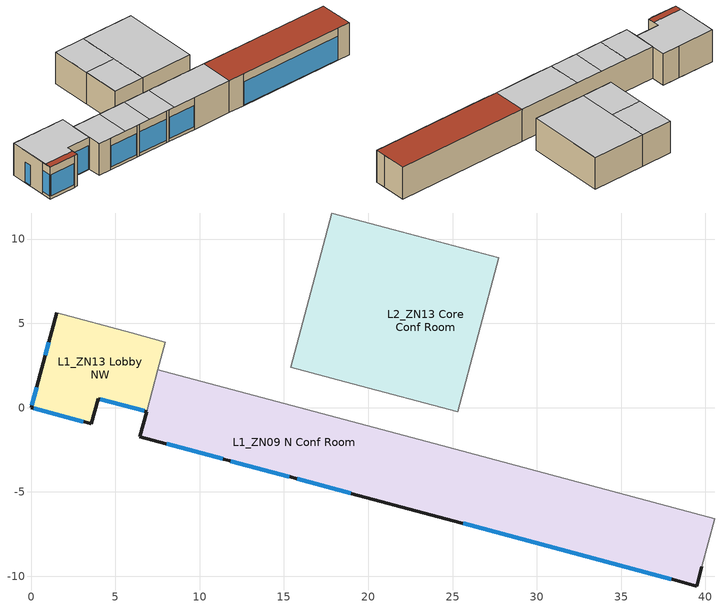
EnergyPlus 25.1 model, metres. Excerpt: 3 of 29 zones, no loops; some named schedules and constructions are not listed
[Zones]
L1_ZN09 N Conf Room
 floor ground (RCA_Conference Room 1_1_0 SlabOnOrBelowGradeF073): 7.52,2.25 24.74,-2.36 23.67,-6.34 6.45,-1.73 z0
 floor ground (RCA_Conference Room 5_1_413 SlabOnOrBelowGradeF073): 24.74,-2.36 40.56,-6.6 39.5,-10.58 23.67,-6.34 z0
 wall outside (MetalFrameWallU055): 6.85,-0.23 6.45,-1.73 7.99,-2.14 11.41,-3.06 11.79,-3.16 15.36,-4.11 15.74,-4.22 19.01,-5.09 23.67,-6.34 25.58,-6.85 38.03,-10.19 39.5,-10.58 39.8,-9.45 z0:3.99
 wall to L1_ZN13 Lobby NW (MetalFrameWallInterior): 7.52,2.25 6.85,-0.23 z0:3.99
 wall to L1_ZN08 NE Corridor (MetalFrameWallInterior): 24.74,-2.36 7.52,2.25 / 39.8,-9.45 40.56,-6.6 z0:3.99
 wall to L1_ZN05_Core Corridor (MetalFrameWallInterior): 40.56,-6.6 24.74,-2.36 z0:3.99
 window (Base_AllCZ_FixedWindowU34): 8.04,-2.15 11.36,-3.04 / 15.79,-4.23 18.96,-5.08 / 11.84,-3.17 15.31,-4.1 z0.36:3; 25.63,-6.87 37.98,-10.18 z0.05:3
 ceiling to L2_ZN07 North Conf (TypicalFloorInterior Reversed): 16.42,-4.4 17.48,-0.42 14.22,0.46 13.15,-3.52 z3.99; 23.67,-6.34 24.74,-2.36 17.48,-0.42 16.42,-4.4 z3.99; 9.9,-2.65 10.96,1.33 7.52,2.25 6.45,-1.73 z3.99; 13.15,-3.52 14.22,0.46 10.96,1.33 9.9,-2.65 z3.99
 roof outside (FlatNonresWoodFramingAndOtherRoofU028): 39.5,-10.58 40.56,-6.6 24.74,-2.36 23.67,-6.34 z3.99
L1_ZN13 Lobby NW
 floor ground (RCA_Lobby 1_1_328 SlabOnOrBelowGradeF073): 1.51,5.62 7.96,3.89 6.85,-0.23 3.97,0.54 3.57,-0.96 0,0 z0
 wall outside (MetalFrameWallU055): 1.51,5.62 0.33,1.25 0,0 3.15,-0.84 3.57,-0.96 3.97,0.54 6.85,-0.23 z0:3.99
 wall to L1_ZN08 NE Corridor (MetalFrameWallInterior): 7.52,2.25 7.96,3.89 z0:3.99
 wall to L1_ZN03_South Open Office (MetalFrameWallInterior): 5.92,4.44 1.51,5.62 z0:3.99
 wall to L1_ZN02 Core_Open Office (MetalFrameWallInterior): 7.96,3.89 5.92,4.44 z0:3.99
 window (Base_AllCZ_FixedWindowU34): 0.15,-0.04 3.1,-0.83 / 0.32,1.2 0.04,0.15 z0.36:3; 1.04,3.89 0.83,3.11 z0.05:2.57; 4.11,0.5 6.71,-0.2 z0.05:3
 ceiling to L2_ZN06 Corner Conf (TypicalFloorInterior Reversed): 6.85,-0.23 7.96,3.89 1.51,5.62 0.21,0.77 3.77,-0.19 3.97,0.54 z3.99
 roof outside (FlatNonresWoodFramingAndOtherRoofU028): 3.57,-0.96 3.77,-0.19 0.21,0.77 0,0 z3.99
L2_ZN13 Core Conf Room
 floor ground (RCA_Conference Room 6_1_456 SlabOnOrBelowGradeF073): 21.5,10.57 27.75,8.89 25.3,-0.26 19.05,1.42 z0
 floor ground (RCA_Conference Room 6_1_462 SlabOnOrBelowGradeF073): 16.59,6.85 20.24,5.87 19.05,1.42 15.39,2.4 z0
 floor ground (RCA_Store 7_1_467 SlabOnOrBelowGradeF073): 17.85,11.55 21.5,10.57 20.24,5.87 16.59,6.85 z0
 wall to L1_ZN08 NE Corridor (MetalFrameWallInterior): 27.75,8.89 21.5,10.57 17.85,11.55 16.59,6.85 15.39,2.4 19.05,1.42 25.3,-0.26 z0:3.99
 wall to L1_ZN14_Core Open Office (MetalFrameWallInterior): 25.3,-0.26 27.75,8.89 z0:3.99
 ceiling to L2_ZN01_Core Conf Room (TypicalFloorInterior Reversed): 25.3,-0.26 27.75,8.89 21.5,10.57 19.05,1.42 z3.99; 19.05,1.42 20.24,5.87 16.59,6.85 15.39,2.4 z3.99; 20.24,5.87 21.5,10.57 17.85,11.55 16.59,6.85 z3.99
[Schedule:Week:Daily]
RCA_Open Office 2 Space People Activity Level Week Rule - Jan1-Dec31: RCA_Open Office 2 Space People Activity Level Default Day, RCA_Open Office 2 Space People Activity Level Default Day, RCA_Open Office 2 Space People Activity Level Default Day, RCA_Open Office 2 Space People Activity Level Default Day, RCA_Open Office 2 Space People Activity Level Default Day, RCA_Open Office 2 Space People Activity Level Default Day, RCA_Open Office 2 Space People Activity Level Default Day, RCA_Open Office 2 Space People Activity Level Default Day, RCA_Open Office 2 Space People Activity Level Default Day, RCA_Open Office 2 Space People Activity Level Default Day, RCA_Open Office 2 Space People Activity Level Default Day, RCA_Open Office 2 Space People Activity Level Default Day
LabLightsWk: LabLightsSun, LabLightsWD, LabLightsWD, LabLightsWD, LabLightsWD, LabLightsWD, LabLightsSat, LabLightsSun, OnDay, OffDay, LabLightsSun, LabLightsSun
LabGasEquipWk: LabGasEquipSun, LabGasEquipWD, LabGasEquipWD, LabGasEquipWD, LabGasEquipWD, LabGasEquipWD, LabGasEquipSat, LabGasEquipSun, OnDay, OffDay, LabGasEquipSun, LabGasEquipSun
LabReceptacleWk: LabReceptacleSun, LabReceptacleWD, LabReceptacleWD, LabReceptacleWD, LabReceptacleWD, LabReceptacleWD, LabReceptacleSat, LabReceptacleSun, OnDay, OffDay, LabReceptacleSun, LabReceptacleSun
LabRefrigerationWk: LabRefrigerationSun, LabRefrigerationWD, LabRefrigerationWD, LabRefrigerationWD, LabRefrigerationWD, LabRefrigerationWD, LabRefrigerationSat, LabRefrigerationSun, LabRefrigerationWD, LabRefrigerationSun, LabRefrigerationSun, LabRefrigerationSun
RCA_Open Office 3 Space People Activity Level Week Rule - Jan1-Dec31: RCA_Open Office 3 Space People Activity Level Default Day, RCA_Open Office 3 Space People Activity Level Default Day, RCA_Open Office 3 Space People Activity Level Default Day, RCA_Open Office 3 Space People Activity Level Default Day, RCA_Open Office 3 Space People Activity Level Default Day, RCA_Open Office 3 Space People Activity Level Default Day, RCA_Open Office 3 Space People Activity Level Default Day, RCA_Open Office 3 Space People Activity Level Default Day, RCA_Open Office 3 Space People Activity Level Default Day, RCA_Open Office 3 Space People Activity Level Default Day, RCA_Open Office 3 Space People Activity Level Default Day, RCA_Open Office 3 Space People Activity Level Default Day
RCA_Open Office 1 Space People Activity Level Week Rule - Jan1-Dec31: RCA_Open Office 1 Space People Activity Level Default Day, RCA_Open Office 1 Space People Activity Level Default Day, RCA_Open Office 1 Space People Activity Level Default Day, RCA_Open Office 1 Space People Activity Level Default Day, RCA_Open Office 1 Space People Activity Level Default Day, RCA_Open Office 1 Space People Activity Level Default Day, RCA_Open Office 1 Space People Activity Level Default Day, RCA_Open Office 1 Space People Activity Level Default Day, RCA_Open Office 1 Space People Activity Level Default Day, RCA_Open Office 1 Space People Activity Level Default Day, RCA_Open Office 1 Space People Activity Level Default Day, RCA_Open Office 1 Space People Activity Level Default Day
RCA_Corridor 2 Space People Activity Level Week Rule - Jan1-Dec31: RCA_Corridor 2 Space People Activity Level Default Day, RCA_Corridor 2 Space People Activity Level Default Day, RCA_Corridor 2 Space People Activity Level Default Day, RCA_Corridor 2 Space People Activity Level Default Day, RCA_Corridor 2 Space People Activity Level Default Day, RCA_Corridor 2 Space People Activity Level Default Day, RCA_Corridor 2 Space People Activity Level Default Day, RCA_Corridor 2 Space People Activity Level Default Day, RCA_Corridor 2 Space People Activity Level Default Day, RCA_Corridor 2 Space People Activity Level Default Day, RCA_Corridor 2 Space People Activity Level Default Day, RCA_Corridor 2 Space People Activity Level Default Day
RCA_Store 4 Space People Activity Level Week Rule - Jan1-Dec31: RCA_Store 4 Space People Activity Level Default Day, RCA_Store 4 Space People Activity Level Default Day, RCA_Store 4 Space People Activity Level Default Day, RCA_Store 4 Space People Activity Level Default Day, RCA_Store 4 Space People Activity Level Default Day, RCA_Store 4 Space People Activity Level Default Day, RCA_Store 4 Space People Activity Level Default Day, RCA_Store 4 Space People Activity Level Default Day, RCA_Store 4 Space People Activity Level Default Day, RCA_Store 4 Space People Activity Level Default Day, RCA_Store 4 Space People Activity Level Default Day, RCA_Store 4 Space People Activity Level Default Day
RCA_Store 5 Space People Activity Level Week Rule - Jan1-Dec31: RCA_Store 5 Space People Activity Level Default Day, RCA_Store 5 Space People Activity Level Default Day, RCA_Store 5 Space People Activity Level Default Day, RCA_Store 5 Space People Activity Level Default Day, RCA_Store 5 Space People Activity Level Default Day, RCA_Store 5 Space People Activity Level Default Day, RCA_Store 5 Space People Activity Level Default Day, RCA_Store 5 Space People Activity Level Default Day, RCA_Store 5 Space People Activity Level Default Day, RCA_Store 5 Space People Activity Level Default Day, RCA_Store 5 Space People Activity Level Default Day, RCA_Store 5 Space People Activity Level Default Day
SchoolLightsWk: SchoolLightsSun, SchoolLightsWD, SchoolLightsWD, SchoolLightsWD, SchoolLightsWD, SchoolLightsWD, SchoolLightsSat, SchoolLightsSun, OnDay, OffDay, SchoolLightsSun, SchoolLightsSun
SchoolReceptacleWk: SchoolReceptacleSun, SchoolReceptacleWD, SchoolReceptacleWD, SchoolReceptacleWD, SchoolReceptacleWD, SchoolReceptacleWD, SchoolReceptacleSat, SchoolReceptacleSun, OnDay, OffDay, SchoolReceptacleSun, SchoolReceptacleSun
RCA_Corridor 3 Space People Activity Level Week Rule - Jan1-Dec31: RCA_Corridor 3 Space People Activity Level Default Day, RCA_Corridor 3 Space People Activity Level Default Day, RCA_Corridor 3 Space People Activity Level Default Day, RCA_Corridor 3 Space People Activity Level Default Day, RCA_Corridor 3 Space People Activity Level Default Day, RCA_Corridor 3 Space People Activity Level Default Day, RCA_Corridor 3 Space People Activity Level Default Day, RCA_Corridor 3 Space People Activity Level Default Day, RCA_Corridor 3 Space People Activity Level Default Day, RCA_Corridor 3 Space People Activity Level Default Day, RCA_Corridor 3 Space People Activity Level Default Day, RCA_Corridor 3 Space People Activity Level Default Day
B1_Changing 1 Space People Activity Level Week Rule - Jan1-Dec31: B1_Changing 1 Space People Activity Level Default Day, B1_Changing 1 Space People Activity Level Default Day, B1_Changing 1 Space People Activity Level Default Day, B1_Changing 1 Space People Activity Level Default Day, B1_Changing 1 Space People Activity Level Default Day, B1_Changing 1 Space People Activity Level Default Day, B1_Changing 1 Space People Activity Level Default Day, B1_Changing 1 Space People Activity Level Default Day, B1_Changing 1 Space People Activity Level Default Day, B1_Changing 1 Space People Activity Level Default Day, B1_Changing 1 Space People Activity Level Default Day, B1_Changing 1 Space People Activity Level Default Day
B1_Gym 1 Space People Activity Level Week Rule - Jan1-Dec31: B1_Gym 1 Space People Activity Level Default Day, B1_Gym 1 Space People Activity Level Default Day, B1_Gym 1 Space People Activity Level Default Day, B1_Gym 1 Space People Activity Level Default Day, B1_Gym 1 Space People Activity Level Default Day, B1_Gym 1 Space People Activity Level Default Day, B1_Gym 1 Space People Activity Level Default Day, B1_Gym 1 Space People Activity Level Default Day, B1_Gym 1 Space People Activity Level Default Day, B1_Gym 1 Space People Activity Level Default Day, B1_Gym 1 Space People Activity Level Default Day, B1_Gym 1 Space People Activity Level Default Day
RCA_Corridor 11 Space People Activity Level Week Rule - Jan1-Dec31: RCA_Corridor 11 Space People Activity Level Default Day, RCA_Corridor 11 Space People Activity Level Default Day, RCA_Corridor 11 Space People Activity Level Default Day, RCA_Corridor 11 Space People Activity Level Default Day, RCA_Corridor 11 Space People Activity Level Default Day, RCA_Corridor 11 Space People Activity Level Default Day, RCA_Corridor 11 Space People Activity Level Default Day, RCA_Corridor 11 Space People Activity Level Default Day, RCA_Corridor 11 Space People Activity Level Default Day, RCA_Corridor 11 Space People Activity Level Default Day, RCA_Corridor 11 Space People Activity Level Default Day, RCA_Corridor 11 Space People Activity Level Default Day
DataOccupancyWk: DataOccupancySun, DataOccupancyWD, DataOccupancyWD, DataOccupancyWD, DataOccupancyWD, DataOccupancyWD, DataOccupancySat, DataOccupancySun, OnDay, OffDay, DataOccupancySun, DataOccupancySun
RCA_IT Room 1 Space People Activity Level Week Rule - Jan1-Dec31: RCA_IT Room 1 Space People Activity Level Default Day, RCA_IT Room 1 Space People Activity Level Default Day, RCA_IT Room 1 Space People Activity Level Default Day, RCA_IT Room 1 Space People Activity Level Default Day, RCA_IT Room 1 Space People Activity Level Default Day, RCA_IT Room 1 Space People Activity Level Default Day, RCA_IT Room 1 Space People Activity Level Default Day, RCA_IT Room 1 Space People Activity Level Default Day, RCA_IT Room 1 Space People Activity Level Default Day, RCA_IT Room 1 Space People Activity Level Default Day, RCA_IT Room 1 Space People Activity Level Default Day, RCA_IT Room 1 Space People Activity Level Default Day
DataLightsWk: DataLightsSun, DataLightsWD, DataLightsWD, DataLightsWD, DataLightsWD, DataLightsWD, DataLightsSat, DataLightsSun, OnDay, OffDay, DataLightsSun, DataLightsSun
DataReceptacleJanMaySepWk: DataReceptacleJanMaySep, DataReceptacleJanMaySep, DataReceptacleJanMaySep, DataReceptacleJanMaySep, DataReceptacleJanMaySep, DataReceptacleJanMaySep, DataReceptacleJanMaySep, DataReceptacleJanMaySep, OnDay, OffDay, DataReceptacleJanMaySep, DataReceptacleJanMaySep
DataReceptacleFebJunOctWk: DataReceptacleFebJunOct, DataReceptacleFebJunOct, DataReceptacleFebJunOct, DataReceptacleFebJunOct, DataReceptacleFebJunOct, DataReceptacleFebJunOct, DataReceptacleFebJunOct, DataReceptacleFebJunOct, OnDay, OffDay, DataReceptacleFebJunOct, DataReceptacleFebJunOct
DataReceptacleMarJulNovWk: DataReceptacleMarJulNov, DataReceptacleMarJulNov, DataReceptacleMarJulNov, DataReceptacleMarJulNov, DataReceptacleMarJulNov, DataReceptacleMarJulNov, DataReceptacleMarJulNov, DataReceptacleMarJulNov, OnDay, OffDay, DataReceptacleMarJulNov, DataReceptacleMarJulNov
DataReceptacleAprAugDecWk: DataReceptacleAprAugDec, DataReceptacleAprAugDec, DataReceptacleAprAugDec, DataReceptacleAprAugDec, DataReceptacleAprAugDec, DataReceptacleAprAugDec, DataReceptacleAprAugDec, DataReceptacleAprAugDec, OnDay, OffDay, DataReceptacleAprAugDec, DataReceptacleAprAugDec
RCA_Restrooms 1 Space People Activity Level Week Rule - Jan1-Dec31: RCA_Restrooms 1 Space People Activity Level Default Day, RCA_Restrooms 1 Space People Activity Level Default Day, RCA_Restrooms 1 Space People Activity Level Default Day, RCA_Restrooms 1 Space People Activity Level Default Day, RCA_Restrooms 1 Space People Activity Level Default Day, RCA_Restrooms 1 Space People Activity Level Default Day, RCA_Restrooms 1 Space People Activity Level Default Day, RCA_Restrooms 1 Space People Activity Level Default Day, RCA_Restrooms 1 Space People Activity Level Default Day, RCA_Restrooms 1 Space People Activity Level Default Day, RCA_Restrooms 1 Space People Activity Level Default Day, RCA_Restrooms 1 Space People Activity Level Default Day
RCA_Corridor 1 Space People Activity Level Week Rule - Jan1-Dec31: RCA_Corridor 1 Space People Activity Level Default Day, RCA_Corridor 1 Space People Activity Level Default Day, RCA_Corridor 1 Space People Activity Level Default Day, RCA_Corridor 1 Space People Activity Level Default Day, RCA_Corridor 1 Space People Activity Level Default Day, RCA_Corridor 1 Space People Activity Level Default Day, RCA_Corridor 1 Space People Activity Level Default Day, RCA_Corridor 1 Space People Activity Level Default Day, RCA_Corridor 1 Space People Activity Level Default Day, RCA_Corridor 1 Space People Activity Level Default Day, RCA_Corridor 1 Space People Activity Level Default Day, RCA_Corridor 1 Space People Activity Level Default Day
RCA_Corridor 10 Space People Activity Level Week Rule - Jan1-Dec31: RCA_Corridor 10 Space People Activity Level Default Day, RCA_Corridor 10 Space People Activity Level Default Day, RCA_Corridor 10 Space People Activity Level Default Day, RCA_Corridor 10 Space People Activity Level Default Day, RCA_Corridor 10 Space People Activity Level Default Day, RCA_Corridor 10 Space People Activity Level Default Day, RCA_Corridor 10 Space People Activity Level Default Day, RCA_Corridor 10 Space People Activity Level Default Day, RCA_Corridor 10 Space People Activity Level Default Day, RCA_Corridor 10 Space People Activity Level Default Day, RCA_Corridor 10 Space People Activity Level Default Day, RCA_Corridor 10 Space People Activity Level Default Day
RCA_Corridor 14 Space People Activity Level Week Rule - Jan1-Dec31: RCA_Corridor 14 Space People Activity Level Default Day, RCA_Corridor 14 Space People Activity Level Default Day, RCA_Corridor 14 Space People Activity Level Default Day, RCA_Corridor 14 Space People Activity Level Default Day, RCA_Corridor 14 Space People Activity Level Default Day, RCA_Corridor 14 Space People Activity Level Default Day, RCA_Corridor 14 Space People Activity Level Default Day, RCA_Corridor 14 Space People Activity Level Default Day, RCA_Corridor 14 Space People Activity Level Default Day, RCA_Corridor 14 Space People Activity Level Default Day, RCA_Corridor 14 Space People Activity Level Default Day, RCA_Corridor 14 Space People Activity Level Default Day
RCA_Conference Room 1 Space People Activity Level Week Rule - Jan1-Dec31: RCA_Conference Room 1 Space People Activity Level Default Day, RCA_Conference Room 1 Space People Activity Level Default Day, RCA_Conference Room 1 Space People Activity Level Default Day, RCA_Conference Room 1 Space People Activity Level Default Day, RCA_Conference Room 1 Space People Activity Level Default Day, RCA_Conference Room 1 Space People Activity Level Default Day, RCA_Conference Room 1 Space People Activity Level Default Day, RCA_Conference Room 1 Space People Activity Level Default Day, RCA_Conference Room 1 Space People Activity Level Default Day, RCA_Conference Room 1 Space People Activity Level Default Day, RCA_Conference Room 1 Space People Activity Level Default Day, RCA_Conference Room 1 Space People Activity Level Default Day
RCA_Conference Room 5 Space People Activity Level Week Rule - Jan1-Dec31: RCA_Conference Room 5 Space People Activity Level Default Day, RCA_Conference Room 5 Space People Activity Level Default Day, RCA_Conference Room 5 Space People Activity Level Default Day, RCA_Conference Room 5 Space People Activity Level Default Day, RCA_Conference Room 5 Space People Activity Level Default Day, RCA_Conference Room 5 Space People Activity Level Default Day, RCA_Conference Room 5 Space People Activity Level Default Day, RCA_Conference Room 5 Space People Activity Level Default Day, RCA_Conference Room 5 Space People Activity Level Default Day, RCA_Conference Room 5 Space People Activity Level Default Day, RCA_Conference Room 5 Space People Activity Level Default Day, RCA_Conference Room 5 Space People Activity Level Default Day
RCA_Corridor 16 Space People Activity Level Week Rule - Jan1-Dec31: RCA_Corridor 16 Space People Activity Level Default Day, RCA_Corridor 16 Space People Activity Level Default Day, RCA_Corridor 16 Space People Activity Level Default Day, RCA_Corridor 16 Space People Activity Level Default Day, RCA_Corridor 16 Space People Activity Level Default Day, RCA_Corridor 16 Space People Activity Level Default Day, RCA_Corridor 16 Space People Activity Level Default Day, RCA_Corridor 16 Space People Activity Level Default Day, RCA_Corridor 16 Space People Activity Level Default Day, RCA_Corridor 16 Space People Activity Level Default Day, RCA_Corridor 16 Space People Activity Level Default Day, RCA_Corridor 16 Space People Activity Level Default Day
RCA_Elec Room 1 Space People Activity Level Week Rule - Jan1-Dec31: RCA_Elec Room 1 Space People Activity Level Default Day, RCA_Elec Room 1 Space People Activity Level Default Day, RCA_Elec Room 1 Space People Activity Level Default Day, RCA_Elec Room 1 Space People Activity Level Default Day, RCA_Elec Room 1 Space People Activity Level Default Day, RCA_Elec Room 1 Space People Activity Level Default Day, RCA_Elec Room 1 Space People Activity Level Default Day, RCA_Elec Room 1 Space People Activity Level Default Day, RCA_Elec Room 1 Space People Activity Level Default Day, RCA_Elec Room 1 Space People Activity Level Default Day, RCA_Elec Room 1 Space People Activity Level Default Day, RCA_Elec Room 1 Space People Activity Level Default Day
RCA_Lobby 1 Space People Activity Level Week Rule - Jan1-Dec31: RCA_Lobby 1 Space People Activity Level Default Day, RCA_Lobby 1 Space People Activity Level Default Day, RCA_Lobby 1 Space People Activity Level Default Day, RCA_Lobby 1 Space People Activity Level Default Day, RCA_Lobby 1 Space People Activity Level Default Day, RCA_Lobby 1 Space People Activity Level Default Day, RCA_Lobby 1 Space People Activity Level Default Day, RCA_Lobby 1 Space People Activity Level Default Day, RCA_Lobby 1 Space People Activity Level Default Day, RCA_Lobby 1 Space People Activity Level Default Day, RCA_Lobby 1 Space People Activity Level Default Day, RCA_Lobby 1 Space People Activity Level Default Day
RCA_Open Office 7 Space People Activity Level Week Rule - Jan1-Dec31: RCA_Open Office 7 Space People Activity Level Default Day, RCA_Open Office 7 Space People Activity Level Default Day, RCA_Open Office 7 Space People Activity Level Default Day, RCA_Open Office 7 Space People Activity Level Default Day, RCA_Open Office 7 Space People Activity Level Default Day, RCA_Open Office 7 Space People Activity Level Default Day, RCA_Open Office 7 Space People Activity Level Default Day, RCA_Open Office 7 Space People Activity Level Default Day, RCA_Open Office 7 Space People Activity Level Default Day, RCA_Open Office 7 Space People Activity Level Default Day, RCA_Open Office 7 Space People Activity Level Default Day, RCA_Open Office 7 Space People Activity Level Default Day
RCA_Conference Room 3 Space People Activity Level Week Rule - Jan1-Dec31: RCA_Conference Room 3 Space People Activity Level Default Day, RCA_Conference Room 3 Space People Activity Level Default Day, RCA_Conference Room 3 Space People Activity Level Default Day, RCA_Conference Room 3 Space People Activity Level Default Day, RCA_Conference Room 3 Space People Activity Level Default Day, RCA_Conference Room 3 Space People Activity Level Default Day, RCA_Conference Room 3 Space People Activity Level Default Day, RCA_Conference Room 3 Space People Activity Level Default Day, RCA_Conference Room 3 Space People Activity Level Default Day, RCA_Conference Room 3 Space People Activity Level Default Day, RCA_Conference Room 3 Space People Activity Level Default Day, RCA_Conference Room 3 Space People Activity Level Default Day
RCA_Store 2 Space People Activity Level Week Rule - Jan1-Dec31: RCA_Store 2 Space People Activity Level Default Day, RCA_Store 2 Space People Activity Level Default Day, RCA_Store 2 Space People Activity Level Default Day, RCA_Store 2 Space People Activity Level Default Day, RCA_Store 2 Space People Activity Level Default Day, RCA_Store 2 Space People Activity Level Default Day, RCA_Store 2 Space People Activity Level Default Day, RCA_Store 2 Space People Activity Level Default Day, RCA_Store 2 Space People Activity Level Default Day, RCA_Store 2 Space People Activity Level Default Day, RCA_Store 2 Space People Activity Level Default Day, RCA_Store 2 Space People Activity Level Default Day
Class Room 1 Space People Activity Level Week Rule - Jan1-Dec31: Class Room 1 Space People Activity Level Default Day, Class Room 1 Space People Activity Level Default Day, Class Room 1 Space People Activity Level Default Day, Class Room 1 Space People Activity Level Default Day, Class Room 1 Space People Activity Level Default Day, Class Room 1 Space People Activity Level Default Day, Class Room 1 Space People Activity Level Default Day, Class Room 1 Space People Activity Level Default Day, Class Room 1 Space People Activity Level Default Day, Class Room 1 Space People Activity Level Default Day, Class Room 1 Space People Activity Level Default Day, Class Room 1 Space People Activity Level Default Day
RCA_Store 3 Space People Activity Level Week Rule - Jan1-Dec31: RCA_Store 3 Space People Activity Level Default Day, RCA_Store 3 Space People Activity Level Default Day, RCA_Store 3 Space People Activity Level Default Day, RCA_Store 3 Space People Activity Level Default Day, RCA_Store 3 Space People Activity Level Default Day, RCA_Store 3 Space People Activity Level Default Day, RCA_Store 3 Space People Activity Level Default Day, RCA_Store 3 Space People Activity Level Default Day, RCA_Store 3 Space People Activity Level Default Day, RCA_Store 3 Space People Activity Level Default Day, RCA_Store 3 Space People Activity Level Default Day, RCA_Store 3 Space People Activity Level Default Day
RCA_Open Office 4 Space People Activity Level Week Rule - Jan1-Dec31: RCA_Open Office 4 Space People Activity Level Default Day, RCA_Open Office 4 Space People Activity Level Default Day, RCA_Open Office 4 Space People Activity Level Default Day, RCA_Open Office 4 Space People Activity Level Default Day, RCA_Open Office 4 Space People Activity Level Default Day, RCA_Open Office 4 Space People Activity Level Default Day, RCA_Open Office 4 Space People Activity Level Default Day, RCA_Open Office 4 Space People Activity Level Default Day, RCA_Open Office 4 Space People Activity Level Default Day, RCA_Open Office 4 Space People Activity Level Default Day, RCA_Open Office 4 Space People Activity Level Default Day, RCA_Open Office 4 Space People Activity Level Default Day
RCA_Open Office 5 Space People Activity Level Week Rule - Jan1-Dec31: RCA_Open Office 5 Space People Activity Level Default Day, RCA_Open Office 5 Space People Activity Level Default Day, RCA_Open Office 5 Space People Activity Level Default Day, RCA_Open Office 5 Space People Activity Level Default Day, RCA_Open Office 5 Space People Activity Level Default Day, RCA_Open Office 5 Space People Activity Level Default Day, RCA_Open Office 5 Space People Activity Level Default Day, RCA_Open Office 5 Space People Activity Level Default Day, RCA_Open Office 5 Space People Activity Level Default Day, RCA_Open Office 5 Space People Activity Level Default Day, RCA_Open Office 5 Space People Activity Level Default Day, RCA_Open Office 5 Space People Activity Level Default Day
Huddle 1 Space People Activity Level Week Rule - Jan1-Dec31: Huddle 1 Space People Activity Level Default Day, Huddle 1 Space People Activity Level Default Day, Huddle 1 Space People Activity Level Default Day, Huddle 1 Space People Activity Level Default Day, Huddle 1 Space People Activity Level Default Day, Huddle 1 Space People Activity Level Default Day, Huddle 1 Space People Activity Level Default Day, Huddle 1 Space People Activity Level Default Day, Huddle 1 Space People Activity Level Default Day, Huddle 1 Space People Activity Level Default Day, Huddle 1 Space People Activity Level Default Day, Huddle 1 Space People Activity Level Default Day
RCA_Open Office 6 Space People Activity Level Week Rule - Jan1-Dec31: RCA_Open Office 6 Space People Activity Level Default Day, RCA_Open Office 6 Space People Activity Level Default Day, RCA_Open Office 6 Space People Activity Level Default Day, RCA_Open Office 6 Space People Activity Level Default Day, RCA_Open Office 6 Space People Activity Level Default Day, RCA_Open Office 6 Space People Activity Level Default Day, RCA_Open Office 6 Space People Activity Level Default Day, RCA_Open Office 6 Space People Activity Level Default Day, RCA_Open Office 6 Space People Activity Level Default Day, RCA_Open Office 6 Space People Activity Level Default Day, RCA_Open Office 6 Space People Activity Level Default Day, RCA_Open Office 6 Space People Activity Level Default Day
RCA_Conference Room 4 Space People Activity Level Week Rule - Jan1-Dec31: RCA_Conference Room 4 Space People Activity Level Default Day, RCA_Conference Room 4 Space People Activity Level Default Day, RCA_Conference Room 4 Space People Activity Level Default Day, RCA_Conference Room 4 Space People Activity Level Default Day, RCA_Conference Room 4 Space People Activity Level Default Day, RCA_Conference Room 4 Space People Activity Level Default Day, RCA_Conference Room 4 Space People Activity Level Default Day, RCA_Conference Room 4 Space People Activity Level Default Day, RCA_Conference Room 4 Space People Activity Level Default Day, RCA_Conference Room 4 Space People Activity Level Default Day, RCA_Conference Room 4 Space People Activity Level Default Day, RCA_Conference Room 4 Space People Activity Level Default Day
RCA_Conference Room 2 Space People Activity Level Week Rule - Jan1-Dec31: RCA_Conference Room 2 Space People Activity Level Default Day, RCA_Conference Room 2 Space People Activity Level Default Day, RCA_Conference Room 2 Space People Activity Level Default Day, RCA_Conference Room 2 Space People Activity Level Default Day, RCA_Conference Room 2 Space People Activity Level Default Day, RCA_Conference Room 2 Space People Activity Level Default Day, RCA_Conference Room 2 Space People Activity Level Default Day, RCA_Conference Room 2 Space People Activity Level Default Day, RCA_Conference Room 2 Space People Activity Level Default Day, RCA_Conference Room 2 Space People Activity Level Default Day, RCA_Conference Room 2 Space People Activity Level Default Day, RCA_Conference Room 2 Space People Activity Level Default Day
Collaboration Space 1 Space People Activity Level Week Rule - Jan1-Dec31: Collaboration Space 1 Space People Activity Level Default Day, Collaboration Space 1 Space People Activity Level Default Day, Collaboration Space 1 Space People Activity Level Default Day, Collaboration Space 1 Space People Activity Level Default Day, Collaboration Space 1 Space People Activity Level Default Day, Collaboration Space 1 Space People Activity Level Default Day, Collaboration Space 1 Space People Activity Level Default Day, Collaboration Space 1 Space People Activity Level Default Day, Collaboration Space 1 Space People Activity Level Default Day, Collaboration Space 1 Space People Activity Level Default Day, Collaboration Space 1 Space People Activity Level Default Day, Collaboration Space 1 Space People Activity Level Default Day
Huddle 2 Space People Activity Level Week Rule - Jan1-Dec31: Huddle 2 Space People Activity Level Default Day, Huddle 2 Space People Activity Level Default Day, Huddle 2 Space People Activity Level Default Day, Huddle 2 Space People Activity Level Default Day, Huddle 2 Space People Activity Level Default Day, Huddle 2 Space People Activity Level Default Day, Huddle 2 Space People Activity Level Default Day, Huddle 2 Space People Activity Level Default Day, Huddle 2 Space People Activity Level Default Day, Huddle 2 Space People Activity Level Default Day, Huddle 2 Space People Activity Level Default Day, Huddle 2 Space People Activity Level Default Day
B1_Reception 1 Space People Activity Level Week Rule - Jan1-Dec31: B1_Reception 1 Space People Activity Level Default Day, B1_Reception 1 Space People Activity Level Default Day, B1_Reception 1 Space People Activity Level Default Day, B1_Reception 1 Space People Activity Level Default Day, B1_Reception 1 Space People Activity Level Default Day, B1_Reception 1 Space People Activity Level Default Day, B1_Reception 1 Space People Activity Level Default Day, B1_Reception 1 Space People Activity Level Default Day, B1_Reception 1 Space People Activity Level Default Day, B1_Reception 1 Space People Activity Level Default Day, B1_Reception 1 Space People Activity Level Default Day, B1_Reception 1 Space People Activity Level Default Day
RCA_Corridor 4 Space People Activity Level Week Rule - Jan1-Dec31: RCA_Corridor 4 Space People Activity Level Default Day, RCA_Corridor 4 Space People Activity Level Default Day, RCA_Corridor 4 Space People Activity Level Default Day, RCA_Corridor 4 Space People Activity Level Default Day, RCA_Corridor 4 Space People Activity Level Default Day, RCA_Corridor 4 Space People Activity Level Default Day, RCA_Corridor 4 Space People Activity Level Default Day, RCA_Corridor 4 Space People Activity Level Default Day, RCA_Corridor 4 Space People Activity Level Default Day, RCA_Corridor 4 Space People Activity Level Default Day, RCA_Corridor 4 Space People Activity Level Default Day, RCA_Corridor 4 Space People Activity Level Default Day
RCA_Corridor 6 Space People Activity Level Week Rule - Jan1-Dec31: RCA_Corridor 6 Space People Activity Level Default Day, RCA_Corridor 6 Space People Activity Level Default Day, RCA_Corridor 6 Space People Activity Level Default Day, RCA_Corridor 6 Space People Activity Level Default Day, RCA_Corridor 6 Space People Activity Level Default Day, RCA_Corridor 6 Space People Activity Level Default Day, RCA_Corridor 6 Space People Activity Level Default Day, RCA_Corridor 6 Space People Activity Level Default Day, RCA_Corridor 6 Space People Activity Level Default Day, RCA_Corridor 6 Space People Activity Level Default Day, RCA_Corridor 6 Space People Activity Level Default Day, RCA_Corridor 6 Space People Activity Level Default Day
RCA_Corridor 8 Space People Activity Level Week Rule - Jan1-Dec31: RCA_Corridor 8 Space People Activity Level Default Day, RCA_Corridor 8 Space People Activity Level Default Day, RCA_Corridor 8 Space People Activity Level Default Day, RCA_Corridor 8 Space People Activity Level Default Day, RCA_Corridor 8 Space People Activity Level Default Day, RCA_Corridor 8 Space People Activity Level Default Day, RCA_Corridor 8 Space People Activity Level Default Day, RCA_Corridor 8 Space People Activity Level Default Day, RCA_Corridor 8 Space People Activity Level Default Day, RCA_Corridor 8 Space People Activity Level Default Day, RCA_Corridor 8 Space People Activity Level Default Day, RCA_Corridor 8 Space People Activity Level Default Day
RCA_Corridor 7 Space People Activity Level Week Rule - Jan1-Dec31: RCA_Corridor 7 Space People Activity Level Default Day, RCA_Corridor 7 Space People Activity Level Default Day, RCA_Corridor 7 Space People Activity Level Default Day, RCA_Corridor 7 Space People Activity Level Default Day, RCA_Corridor 7 Space People Activity Level Default Day, RCA_Corridor 7 Space People Activity Level Default Day, RCA_Corridor 7 Space People Activity Level Default Day, RCA_Corridor 7 Space People Activity Level Default Day, RCA_Corridor 7 Space People Activity Level Default Day, RCA_Corridor 7 Space People Activity Level Default Day, RCA_Corridor 7 Space People Activity Level Default Day, RCA_Corridor 7 Space People Activity Level Default Day
RCA_Corridor 9 Space People Activity Level Week Rule - Jan1-Dec31: RCA_Corridor 9 Space People Activity Level Default Day, RCA_Corridor 9 Space People Activity Level Default Day, RCA_Corridor 9 Space People Activity Level Default Day, RCA_Corridor 9 Space People Activity Level Default Day, RCA_Corridor 9 Space People Activity Level Default Day, RCA_Corridor 9 Space People Activity Level Default Day, RCA_Corridor 9 Space People Activity Level Default Day, RCA_Corridor 9 Space People Activity Level Default Day, RCA_Corridor 9 Space People Activity Level Default Day, RCA_Corridor 9 Space People Activity Level Default Day, RCA_Corridor 9 Space People Activity Level Default Day, RCA_Corridor 9 Space People Activity Level Default Day
RCA_IT Room 2 Space People Activity Level Week Rule - Jan1-Dec31: RCA_IT Room 2 Space People Activity Level Default Day, RCA_IT Room 2 Space People Activity Level Default Day, RCA_IT Room 2 Space People Activity Level Default Day, RCA_IT Room 2 Space People Activity Level Default Day, RCA_IT Room 2 Space People Activity Level Default Day, RCA_IT Room 2 Space People Activity Level Default Day, RCA_IT Room 2 Space People Activity Level Default Day, RCA_IT Room 2 Space People Activity Level Default Day, RCA_IT Room 2 Space People Activity Level Default Day, RCA_IT Room 2 Space People Activity Level Default Day, RCA_IT Room 2 Space People Activity Level Default Day, RCA_IT Room 2 Space People Activity Level Default Day
RCA_Kitchen Break Room 1 Space People Activity Level Week Rule - Jan1-Dec31: RCA_Kitchen Break Room 1 Space People Activity Level Default Day, RCA_Kitchen Break Room 1 Space People Activity Level Default Day, RCA_Kitchen Break Room 1 Space People Activity Level Default Day, RCA_Kitchen Break Room 1 Space People Activity Level Default Day, RCA_Kitchen Break Room 1 Space People Activity Level Default Day, RCA_Kitchen Break Room 1 Space People Activity Level Default Day, RCA_Kitchen Break Room 1 Space People Activity Level Default Day, RCA_Kitchen Break Room 1 Space People Activity Level Default Day, RCA_Kitchen Break Room 1 Space People Activity Level Default Day, RCA_Kitchen Break Room 1 Space People Activity Level Default Day, RCA_Kitchen Break Room 1 Space People Activity Level Default Day, RCA_Kitchen Break Room 1 Space People Activity Level Default Day
RCA_Corridor 5 Space People Activity Level Week Rule - Jan1-Dec31: RCA_Corridor 5 Space People Activity Level Default Day, RCA_Corridor 5 Space People Activity Level Default Day, RCA_Corridor 5 Space People Activity Level Default Day, RCA_Corridor 5 Space People Activity Level Default Day, RCA_Corridor 5 Space People Activity Level Default Day, RCA_Corridor 5 Space People Activity Level Default Day, RCA_Corridor 5 Space People Activity Level Default Day, RCA_Corridor 5 Space People Activity Level Default Day, RCA_Corridor 5 Space People Activity Level Default Day, RCA_Corridor 5 Space People Activity Level Default Day, RCA_Corridor 5 Space People Activity Level Default Day, RCA_Corridor 5 Space People Activity Level Default Day
RCA_Store 1 Space People Activity Level Week Rule - Jan1-Dec31: RCA_Store 1 Space People Activity Level Default Day, RCA_Store 1 Space People Activity Level Default Day, RCA_Store 1 Space People Activity Level Default Day, RCA_Store 1 Space People Activity Level Default Day, RCA_Store 1 Space People Activity Level Default Day, RCA_Store 1 Space People Activity Level Default Day, RCA_Store 1 Space People Activity Level Default Day, RCA_Store 1 Space People Activity Level Default Day, RCA_Store 1 Space People Activity Level Default Day, RCA_Store 1 Space People Activity Level Default Day, RCA_Store 1 Space People Activity Level Default Day, RCA_Store 1 Space People Activity Level Default Day
RCA_Conference Room 6 Space People Activity Level Week Rule - Jan1-Dec31: RCA_Conference Room 6 Space People Activity Level Default Day, RCA_Conference Room 6 Space People Activity Level Default Day, RCA_Conference Room 6 Space People Activity Level Default Day, RCA_Conference Room 6 Space People Activity Level Default Day, RCA_Conference Room 6 Space People Activity Level Default Day, RCA_Conference Room 6 Space People Activity Level Default Day, RCA_Conference Room 6 Space People Activity Level Default Day, RCA_Conference Room 6 Space People Activity Level Default Day, RCA_Conference Room 6 Space People Activity Level Default Day, RCA_Conference Room 6 Space People Activity Level Default Day, RCA_Conference Room 6 Space People Activity Level Default Day, RCA_Conference Room 6 Space People Activity Level Default Day
RCA_Store 7 Space People Activity Level Week Rule - Jan1-Dec31: RCA_Store 7 Space People Activity Level Default Day, RCA_Store 7 Space People Activity Level Default Day, RCA_Store 7 Space People Activity Level Default Day, RCA_Store 7 Space People Activity Level Default Day, RCA_Store 7 Space People Activity Level Default Day, RCA_Store 7 Space People Activity Level Default Day, RCA_Store 7 Space People Activity Level Default Day, RCA_Store 7 Space People Activity Level Default Day, RCA_Store 7 Space People Activity Level Default Day, RCA_Store 7 Space People Activity Level Default Day, RCA_Store 7 Space People Activity Level Default Day, RCA_Store 7 Space People Activity Level Default Day
RCA_Restrooms 2 Space People Activity Level Week Rule - Jan1-Dec31: RCA_Restrooms 2 Space People Activity Level Default Day, RCA_Restrooms 2 Space People Activity Level Default Day, RCA_Restrooms 2 Space People Activity Level Default Day, RCA_Restrooms 2 Space People Activity Level Default Day, RCA_Restrooms 2 Space People Activity Level Default Day, RCA_Restrooms 2 Space People Activity Level Default Day, RCA_Restrooms 2 Space People Activity Level Default Day, RCA_Restrooms 2 Space People Activity Level Default Day, RCA_Restrooms 2 Space People Activity Level Default Day, RCA_Restrooms 2 Space People Activity Level Default Day, RCA_Restrooms 2 Space People Activity Level Default Day, RCA_Restrooms 2 Space People Activity Level Default Day
DataInfiltrationWk: DataInfiltrationSun, DataInfiltrationWD, DataInfiltrationWD, DataInfiltrationWD, DataInfiltrationWD, DataInfiltrationWD, DataInfiltrationSat, DataInfiltrationSun, DataInfiltrationWD, DataInfiltrationWD, DataInfiltrationSun, DataInfiltrationSun
SchoolInfiltrationWk: SchoolInfiltrationSun, SchoolInfiltrationWD, SchoolInfiltrationWD, SchoolInfiltrationWD, SchoolInfiltrationWD, SchoolInfiltrationWD, SchoolInfiltrationSat, SchoolInfiltrationSun, SchoolInfiltrationWD, SchoolInfiltrationWD, SchoolInfiltrationSun, SchoolInfiltrationSun
[Schedule:Day:Interval]
LabOccupancySun; LabOccupancySat: No, 01:00, 0.05, 02:00, 0.05, 03:00, 0.05, 04:00, 0.05, 05:00, 0.05, 06:00, 0.05, 07:00, 0.05, 08:00, 0.1, 09:00, 0.1, 10:00, 0.3, 11:00, 0.3, 12:00, 0.3, 13:00, 0.3, 14:00, 0.1, 15:00, 0.1, 16:00, 0.1, 17:00, 0.1, 18:00, 0.1, 19:00, 0.05, 20:00, 0.05, 21:00, 0.05, 22:00, 0.05, 23:00, 0.05, 24:00, 0.05
LabOccupancyWD: No, 01:00, 0.05, 02:00, 0.05, 03:00, 0.05, 04:00, 0.05, 05:00, 0.05, 06:00, 0.05, 07:00, 0.05, 08:00, 0.1, 09:00, 0.2, 10:00, 0.9, 11:00, 0.9, 12:00, 0.45, 13:00, 0.45, 14:00, 0.9, 15:00, 0.9, 16:00, 0.9, 17:00, 0.9, 18:00, 0.9, 19:00, 0.3, 20:00, 0.1, 21:00, 0.1, 22:00, 0.1, 23:00, 0.05, 24:00, 0.05
RCA_Open Office 2 Space People Activity Level Default Day; RCA_Open Office 3 Space People Activity Level Default Day; RCA_Open Office 1 Space People Activity Level Default Day; RCA_Store 4 Space People Activity Level Default Day; RCA_Store 5 Space People Activity Level Default Day; B1_Changing 1 Space People Activity Level Default Day; RCA_Conference Room 1 Space People Activity Level Default Day; RCA_Conference Room 5 Space People Activity Level Default Day; RCA_Open Office 7 Space People Activity Level Default Day; RCA_Store 2 Space People Activity Level Default Day; RCA_Store 3 Space People Activity Level Default Day; RCA_Open Office 4 Space People Activity Level Default Day; RCA_Open Office 5 Space People Activity Level Default Day; RCA_Open Office 6 Space People Activity Level Default Day; RCA_Store 1 Space People Activity Level Default Day; RCA_Conference Room 6 Space People Activity Level Default Day; RCA_Store 7 Space People Activity Level Default Day: No, 24:00, 131.882
LabLightsSun; LabLightsSat: No, 01:00, 0.1, 02:00, 0.1, 03:00, 0.1, 04:00, 0.1, 05:00, 0.1, 06:00, 0.1, 07:00, 0.1, 08:00, 0.1, 09:00, 0.4, 10:00, 0.4, 11:00, 0.4, 12:00, 0.4, 13:00, 0.2, 14:00, 0.2, 15:00, 0.2, 16:00, 0.2, 17:00, 0.2, 18:00, 0.1, 19:00, 0.1, 20:00, 0.1, 21:00, 0.1, 22:00, 0.1, 23:00, 0.1, 24:00, 0.1
LabLightsWD: No, 01:00, 0.2, 02:00, 0.2, 03:00, 0.2, 04:00, 0.2, 05:00, 0.2, 06:00, 0.2, 07:00, 0.3, 08:00, 0.5, 09:00, 0.9, 10:00, 0.9, 11:00, 0.9, 12:00, 0.9, 13:00, 0.8, 14:00, 0.9, 15:00, 0.9, 16:00, 0.9, 17:00, 0.9, 18:00, 0.9, 19:00, 0.5, 20:00, 0.5, 21:00, 0.3, 22:00, 0.3, 23:00, 0.2, 24:00, 0.2
LabGasEquipSun; LabGasEquipSat: No, 01:00, 0, 02:00, 0, 03:00, 0, 04:00, 0, 05:00, 0, 06:00, 0, 07:00, 0, 08:00, 0.1, 09:00, 0.1, 10:00, 0.3, 11:00, 0.3, 12:00, 0.3, 13:00, 0.3, 14:00, 0.1, 15:00, 0.1, 16:00, 0.1, 17:00, 0.1, 18:00, 0.1, 19:00, 0, 20:00, 0, 21:00, 0, 22:00, 0, 23:00, 0, 24:00, 0
LabGasEquipWD: No, 01:00, 0, 02:00, 0, 03:00, 0, 04:00, 0, 05:00, 0, 06:00, 0, 07:00, 0, 08:00, 0.1, 09:00, 0.2, 10:00, 0.9, 11:00, 0.9, 12:00, 0.45, 13:00, 0.45, 14:00, 0.9, 15:00, 0.9, 16:00, 0.9, 17:00, 0.9, 18:00, 0.9, 19:00, 0.1, 20:00, 0.1, 21:00, 0, 22:00, 0, 23:00, 0, 24:00, 0
LabReceptacleSun; LabReceptacleSat; SchoolOccupancySun: No, 01:00, 0, 02:00, 0, 03:00, 0, 04:00, 0, 05:00, 0, 06:00, 0, 07:00, 0, 08:00, 0, 09:00, 0, 10:00, 0, 11:00, 0, 12:00, 0, 13:00, 0, 14:00, 0, 15:00, 0, 16:00, 0, 17:00, 0, 18:00, 0, 19:00, 0, 20:00, 0, 21:00, 0, 22:00, 0, 23:00, 0, 24:00, 0
LabReceptacleWD: No, 01:00, 0.2, 02:00, 0.2, 03:00, 0.2, 04:00, 0.2, 05:00, 0.2, 06:00, 0.2, 07:00, 0.3, 08:00, 0.4, 09:00, 0.5, 10:00, 0.7, 11:00, 0.8, 12:00, 0.5, 13:00, 0.6, 14:00, 0.7, 15:00, 0.9, 16:00, 0.8, 17:00, 0.5, 18:00, 0.4, 19:00, 0.3, 20:00, 0.2, 21:00, 0.2, 22:00, 0.2, 23:00, 0.2, 24:00, 0.2
LabRefrigerationSun; LabRefrigerationWD; LabRefrigerationSat: No, 01:00, 0.9, 02:00, 0.9, 03:00, 0.9, 04:00, 0.9, 05:00, 0.9, 06:00, 0.9, 07:00, 0.9, 08:00, 0.9, 09:00, 0.9, 10:00, 0.9, 11:00, 0.9, 12:00, 0.9, 13:00, 0.9, 14:00, 0.9, 15:00, 0.9, 16:00, 0.9, 17:00, 0.9, 18:00, 0.9, 19:00, 0.9, 20:00, 0.9, 21:00, 0.9, 22:00, 0.9, 23:00, 0.9, 24:00, 0.9
SchoolOccupancyWD: No, 01:00, 0, 02:00, 0, 03:00, 0, 04:00, 0, 05:00, 0, 06:00, 0, 07:00, 0, 08:00, 0.05, 09:00, 0.75, 10:00, 0.9, 11:00, 0.9, 12:00, 0.8, 13:00, 0.8, 14:00, 0.8, 15:00, 0.8, 16:00, 0.45, 17:00, 0.15, 18:00, 0.05, 19:00, 0.15, 20:00, 0.2, 21:00, 0.2, 22:00, 0.1, 23:00, 0, 24:00, 0
SchoolOccupancySat: No, 01:00, 0, 02:00, 0, 03:00, 0, 04:00, 0, 05:00, 0, 06:00, 0, 07:00, 0, 08:00, 0, 09:00, 0.1, 10:00, 0.1, 11:00, 0.1, 12:00, 0.1, 13:00, 0.1, 14:00, 0, 15:00, 0, 16:00, 0, 17:00, 0, 18:00, 0, 19:00, 0, 20:00, 0, 21:00, 0, 22:00, 0, 23:00, 0, 24:00, 0
RCA_Corridor 2 Space People Activity Level Default Day; RCA_Corridor 3 Space People Activity Level Default Day; RCA_Corridor 11 Space People Activity Level Default Day; RCA_Restrooms 1 Space People Activity Level Default Day; RCA_Corridor 1 Space People Activity Level Default Day; RCA_Corridor 10 Space People Activity Level Default Day; RCA_Corridor 14 Space People Activity Level Default Day; RCA_Corridor 16 Space People Activity Level Default Day; RCA_Elec Room 1 Space People Activity Level Default Day; RCA_Lobby 1 Space People Activity Level Default Day; B1_Reception 1 Space People Activity Level Default Day; RCA_Corridor 4 Space People Activity Level Default Day; RCA_Corridor 6 Space People Activity Level Default Day; RCA_Corridor 8 Space People Activity Level Default Day; RCA_Corridor 7 Space People Activity Level Default Day; RCA_Corridor 9 Space People Activity Level Default Day; RCA_Corridor 5 Space People Activity Level Default Day; RCA_Restrooms 2 Space People Activity Level Default Day: No, 24:00, 146.536
SchoolLightsSun; SchoolReceptacleSun: No, 01:00, 0.05, 02:00, 0.05, 03:00, 0.05, 04:00, 0.05, 05:00, 0.05, 06:00, 0.05, 07:00, 0.05, 08:00, 0.05, 09:00, 0.05, 10:00, 0.05, 11:00, 0.05, 12:00, 0.05, 13:00, 0.05, 14:00, 0.05, 15:00, 0.05, 16:00, 0.05, 17:00, 0.05, 18:00, 0.05, 19:00, 0.05, 20:00, 0.05, 21:00, 0.05, 22:00, 0.05, 23:00, 0.05, 24:00, 0.05
SchoolLightsWD: No, 01:00, 0.05, 02:00, 0.05, 03:00, 0.05, 04:00, 0.05, 05:00, 0.05, 06:00, 0.05, 07:00, 0.05, 08:00, 0.3, 09:00, 0.6, 10:00, 0.65, 11:00, 0.65, 12:00, 0.65, 13:00, 0.55, 14:00, 0.55, 15:00, 0.55, 16:00, 0.5, 17:00, 0.35, 18:00, 0.35, 19:00, 0.35, 20:00, 0.35, 21:00, 0.35, 22:00, 0.3, 23:00, 0.05, 24:00, 0.05
SchoolLightsSat; SchoolReceptacleSat: No, 01:00, 0.05, 02:00, 0.05, 03:00, 0.05, 04:00, 0.05, 05:00, 0.05, 06:00, 0.05, 07:00, 0.05, 08:00, 0.05, 09:00, 0.15, 10:00, 0.15, 11:00, 0.15, 12:00, 0.15, 13:00, 0.15, 14:00, 0.05, 15:00, 0.05, 16:00, 0.05, 17:00, 0.05, 18:00, 0.05, 19:00, 0.05, 20:00, 0.05, 21:00, 0.05, 22:00, 0.05, 23:00, 0.05, 24:00, 0.05
SchoolReceptacleWD: No, 01:00, 0.05, 02:00, 0.05, 03:00, 0.05, 04:00, 0.05, 05:00, 0.05, 06:00, 0.05, 07:00, 0.05, 08:00, 0.3, 09:00, 0.85, 10:00, 0.95, 11:00, 0.95, 12:00, 0.95, 13:00, 0.8, 14:00, 0.8, 15:00, 0.8, 16:00, 0.7, 17:00, 0.5, 18:00, 0.5, 19:00, 0.35, 20:00, 0.35, 21:00, 0.35, 22:00, 0.3, 23:00, 0.05, 24:00, 0.05
B1_Gym 1 Space People Activity Level Default Day; RCA_Conference Room 3 Space People Activity Level Default Day; Class Room 1 Space People Activity Level Default Day; Huddle 1 Space People Activity Level Default Day; RCA_Conference Room 4 Space People Activity Level Default Day; RCA_Conference Room 2 Space People Activity Level Default Day; Collaboration Space 1 Space People Activity Level Default Day; Huddle 2 Space People Activity Level Default Day: No, 24:00, 117.228
DataOccupancySun: No, 01:00, 0, 02:00, 0, 03:00, 0, 04:00, 0, 05:00, 0, 06:00, 0, 07:00, 0, 08:00, 0.05, 09:00, 0.05, 10:00, 0.05, 11:00, 0.05, 12:00, 0.05, 13:00, 0.05, 14:00, 0.05, 15:00, 0.05, 16:00, 0.05, 17:00, 0.05, 18:00, 0.05, 19:00, 0.05, 20:00, 0.05, 21:00, 0, 22:00, 0, 23:00, 0, 24:00, 0
DataOccupancyWD: No, 01:00, 0, 02:00, 0, 03:00, 0, 04:00, 0, 05:00, 0.05, 06:00, 0.1, 07:00, 0.25, 08:00, 0.65, 09:00, 0.65, 10:00, 0.65, 11:00, 0.65, 12:00, 0.6, 13:00, 0.6, 14:00, 0.65, 15:00, 0.65, 16:00, 0.65, 17:00, 0.65, 18:00, 0.4, 19:00, 0.25, 20:00, 0.1, 21:00, 0.05, 22:00, 0.05, 23:00, 0.05, 24:00, 0
DataOccupancySat: No, 01:00, 0, 02:00, 0, 03:00, 0, 04:00, 0, 05:00, 0, 06:00, 0, 07:00, 0.05, 08:00, 0.15, 09:00, 0.15, 10:00, 0.15, 11:00, 0.15, 12:00, 0.15, 13:00, 0.15, 14:00, 0.15, 15:00, 0.15, 16:00, 0.15, 17:00, 0.15, 18:00, 0.05, 19:00, 0.05, 20:00, 0.05, 21:00, 0, 22:00, 0, 23:00, 0, 24:00, 0
RCA_IT Room 1 Space People Activity Level Default Day; RCA_IT Room 2 Space People Activity Level Default Day: No, 24:00, 219.803
DataLightsSun: No, 01:00, 0.05, 02:00, 0.05, 03:00, 0.05, 04:00, 0.05, 05:00, 0.05, 06:00, 0.1, 07:00, 0.1, 08:00, 0.15, 09:00, 0.15, 10:00, 0.15, 11:00, 0.15, 12:00, 0.15, 13:00, 0.15, 14:00, 0.15, 15:00, 0.15, 16:00, 0.15, 17:00, 0.15, 18:00, 0.1, 19:00, 0.1, 20:00, 0.1, 21:00, 0.05, 22:00, 0.05, 23:00, 0.05, 24:00, 0.05
DataLightsWD: No, 01:00, 0.05, 02:00, 0.05, 03:00, 0.05, 04:00, 0.05, 05:00, 0.1, 06:00, 0.2, 07:00, 0.4, 08:00, 0.7, 09:00, 0.8, 10:00, 0.85, 11:00, 0.85, 12:00, 0.85, 13:00, 0.85, 14:00, 0.85, 15:00, 0.85, 16:00, 0.85, 17:00, 0.85, 18:00, 0.8, 19:00, 0.35, 20:00, 0.1, 21:00, 0.1, 22:00, 0.1, 23:00, 0.1, 24:00, 0.1
DataLightsSat: No, 01:00, 0.05, 02:00, 0.05, 03:00, 0.05, 04:00, 0.05, 05:00, 0.05, 06:00, 0.1, 07:00, 0.15, 08:00, 0.25, 09:00, 0.25, 10:00, 0.25, 11:00, 0.25, 12:00, 0.25, 13:00, 0.25, 14:00, 0.25, 15:00, 0.2, 16:00, 0.2, 17:00, 0.2, 18:00, 0.15, 19:00, 0.1, 20:00, 0.1, 21:00, 0.1, 22:00, 0.1, 23:00, 0.1, 24:00, 0.1
DataReceptacleJanMaySep; DataInfiltrationSat; DataInfiltrationSun; DataInfiltrationWD: No, 01:00, 0.25, 02:00, 0.25, 03:00, 0.25, 04:00, 0.25, 05:00, 0.25, 06:00, 0.25, 07:00, 0.25, 08:00, 0.25, 09:00, 0.25, 10:00, 0.25, 11:00, 0.25, 12:00, 0.25, 13:00, 0.25, 14:00, 0.25, 15:00, 0.25, 16:00, 0.25, 17:00, 0.25, 18:00, 0.25, 19:00, 0.25, 20:00, 0.25, 21:00, 0.25, 22:00, 0.25, 23:00, 0.25, 24:00, 0.25
DataReceptacleFebJunOct: No, 01:00, 0.5, 02:00, 0.5, 03:00, 0.5, 04:00, 0.5, 05:00, 0.5, 06:00, 0.5, 07:00, 0.5, 08:00, 0.5, 09:00, 0.5, 10:00, 0.5, 11:00, 0.5, 12:00, 0.5, 13:00, 0.5, 14:00, 0.5, 15:00, 0.5, 16:00, 0.5, 17:00, 0.5, 18:00, 0.5, 19:00, 0.5, 20:00, 0.5, 21:00, 0.5, 22:00, 0.5, 23:00, 0.5, 24:00, 0.5
DataReceptacleMarJulNov: No, 01:00, 0.75, 02:00, 0.75, 03:00, 0.75, 04:00, 0.75, 05:00, 0.75, 06:00, 0.75, 07:00, 0.75, 08:00, 0.75, 09:00, 0.75, 10:00, 0.75, 11:00, 0.75, 12:00, 0.75, 13:00, 0.75, 14:00, 0.75, 15:00, 0.75, 16:00, 0.75, 17:00, 0.75, 18:00, 0.75, 19:00, 0.75, 20:00, 0.75, 21:00, 0.75, 22:00, 0.75, 23:00, 0.75, 24:00, 0.75
DataReceptacleAprAugDec; SchoolInfiltrationSun: No, 01:00, 1, 02:00, 1, 03:00, 1, 04:00, 1, 05:00, 1, 06:00, 1, 07:00, 1, 08:00, 1, 09:00, 1, 10:00, 1, 11:00, 1, 12:00, 1, 13:00, 1, 14:00, 1, 15:00, 1, 16:00, 1, 17:00, 1, 18:00, 1, 19:00, 1, 20:00, 1, 21:00, 1, 22:00, 1, 23:00, 1, 24:00, 1
RCA_Kitchen Break Room 1 Space People Activity Level Default Day: No, 24:00, 161.189
SchoolInfiltrationSat: No, 01:00, 1, 02:00, 1, 03:00, 1, 04:00, 1, 05:00, 1, 06:00, 1, 07:00, 1, 08:00, 0.25, 09:00, 0.25, 10:00, 0.25, 11:00, 0.25, 12:00, 0.25, 13:00, 0.25, 14:00, 1, 15:00, 1, 16:00, 1, 17:00, 1, 18:00, 1, 19:00, 1, 20:00, 1, 21:00, 1, 22:00, 1, 23:00, 1, 24:00, 1
SchoolInfiltrationWD: No, 01:00, 1, 02:00, 1, 03:00, 1, 04:00, 1, 05:00, 1, 06:00, 1, 07:00, 0.25, 08:00, 0.25, 09:00, 0.25, 10:00, 0.25, 11:00, 0.25, 12:00, 0.25, 13:00, 0.25, 14:00, 0.25, 15:00, 0.25, 16:00, 0.25, 17:00, 0.25, 18:00, 0.25, 19:00, 0.25, 20:00, 0.25, 21:00, 0.25, 22:00, 0.25, 23:00, 1, 24:00, 1
